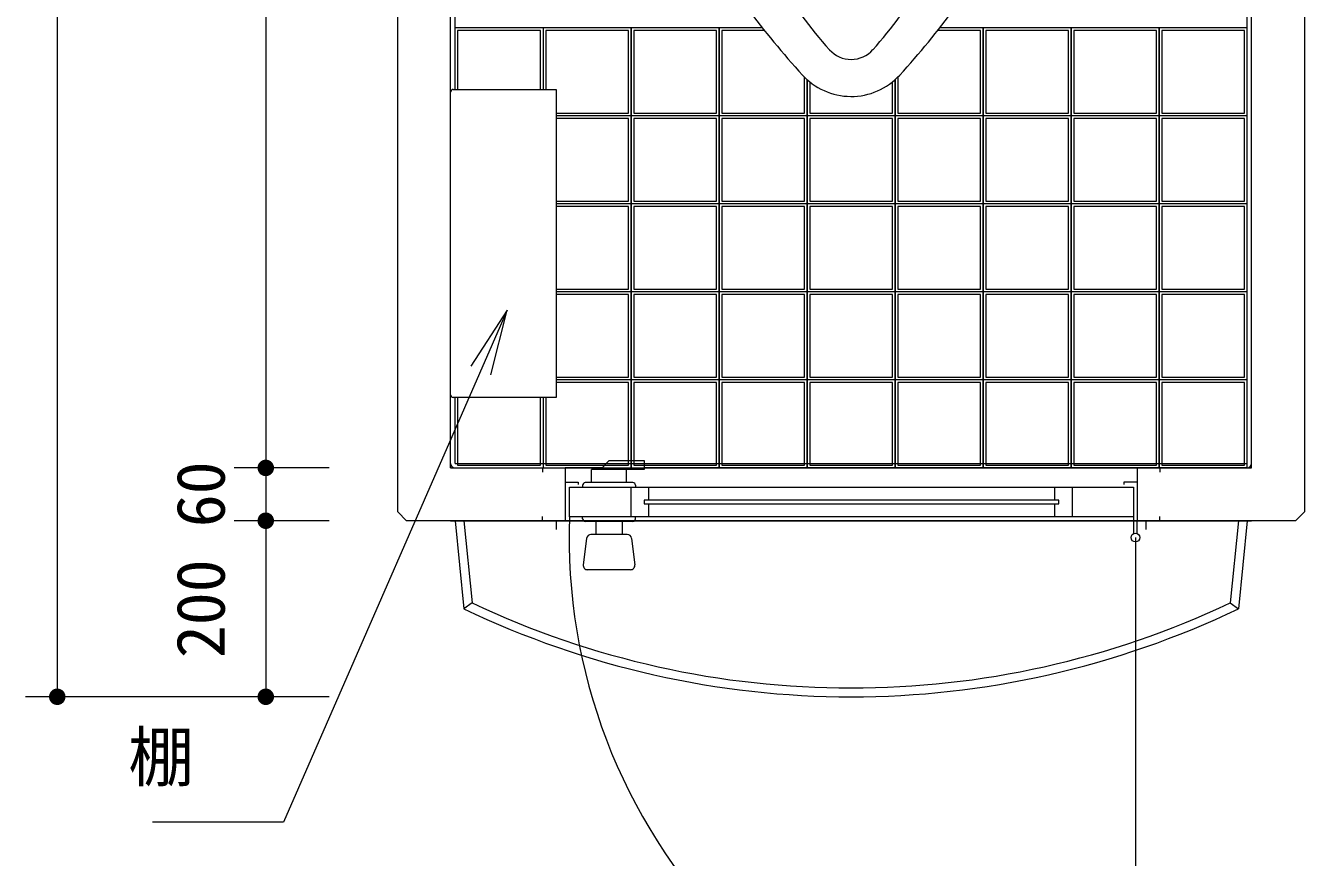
# Model space of a CAD drawing. Units: millimetres at full size, sheet at 1:30. Extents: x 0 to 12600, y 0 to 8910.
# Drawn here: x 2086 to 3539, y 1535 to 2480 of the extents above; entities that cross this region are included whole.
import ezdxf
from ezdxf.enums import TextEntityAlignment as Align

# ---------------------------------------------------------------- set-up
doc = ezdxf.new("R2010")
doc.units = ezdxf.units.MM
doc.header["$LTSCALE"] = 30
for name, color, linetype, lineweight in [('D-STR', 1, 'Continuous', 13), ('D-STR-DIM', 7, 'Continuous', 13), ('D-STR-HTXT', 7, 'Continuous', 13)]:
    doc.layers.add(name, color=color, linetype=linetype, lineweight=lineweight)
doc.styles.add('ＭＳ ゴシック', font='')
doc.styles.get('ＭＳ ゴシック').set_extended_font_data('MS Gothic')

# ---------------------------------------------------------------- blocks, each defined once
blk = doc.blocks.new('filled_dot')
at = {"color": 0, "linetype": 'Continuous', "lineweight": -2, "const_width": 1.25}
blk.add_lwpolyline([(-0.625, 0, 1), (0.625, 0, 1)], format="xyb", close=True, dxfattribs=at)
blk = doc.blocks.new('open_arrow')
at = {"color": 0, "linetype": 'Continuous', "lineweight": -2}
blk.add_lwpolyline([(7.5, 1.25), (0, 0), (7.5, -1.25)], dxfattribs=at)

msp = doc.modelspace()

# ---------------------------------------------------------------- linework, layer by layer
at = {"layer": 'D-STR'}
for p, q in [((2508.71, 1927.58), (2508.71, 3337.58)), ((3538.71, 3337.58), (3538.71, 1927.58)), ((2568.71, 1977.58), (2568.71, 3287.58)), ((3478.71, 1977.58), (3478.71, 3287.58)), ((2568.71, 1982.58), (2568.71, 3282.58)), ((2573.71, 2407.58), (2573.71, 3282.58)), ((3473.71, 1982.58), (3473.71, 3282.58)), ((3478.71, 1982.58), (3478.71, 3282.58)), ((2673.71, 2477.58), (2573.71, 2477.58)), ((2670.71, 2474.58), (2576.71, 2474.58)), ((2576.71, 2474.58), (2576.71, 2407.58)), ((2670.71, 2407.58), (2670.71, 2474.58)), ((2773.71, 2477.58), (2673.71, 2477.58)), ((2673.71, 2477.58), (2673.71, 2407.58)), ((2770.71, 2474.58), (2676.71, 2474.58)), ((2676.71, 2474.58), (2676.71, 2407.58)), ((2770.71, 2380.58), (2770.71, 2474.58)), ((2773.71, 2477.58), (2773.71, 2377.58)), ((2873.71, 2477.58), (2773.71, 2477.58)), ((2773.71, 2377.58), (2773.71, 2477.58)), ((2776.71, 2474.58), (2776.71, 2380.58)), ((2870.71, 2474.58), (2776.71, 2474.58)), ((2870.71, 2380.58), (2870.71, 2474.58)), ((2873.71, 2477.58), (2873.71, 2377.58)), ((2873.71, 2377.58), (2873.71, 2477.58)), ((2922.89, 2477.58), (2873.71, 2477.58)), ((2876.71, 2474.58), (2876.71, 2380.58)), ((2925.25, 2474.58), (2876.71, 2474.58)), ((3170.71, 2474.58), (3122.16, 2474.58)), ((3173.71, 2477.58), (3124.52, 2477.58)), ((3170.71, 2380.58), (3170.71, 2474.58)), ((3173.71, 2377.58), (3173.71, 2477.58)), ((3173.71, 2477.58), (3173.71, 2377.58)), ((3273.71, 2477.58), (3173.71, 2477.58)), ((3176.71, 2474.58), (3176.71, 2380.58)), ((3270.71, 2474.58), (3176.71, 2474.58)), ((3270.71, 2380.58), (3270.71, 2474.58)), ((3273.71, 2377.58), (3273.71, 2477.58)), ((3273.71, 2477.58), (3273.71, 2377.58)), ((3373.71, 2477.58), (3273.71, 2477.58)), ((3276.71, 2474.58), (3276.71, 2380.58)), ((3370.71, 2474.58), (3276.71, 2474.58)), ((3370.71, 2380.58), (3370.71, 2474.58)), ((3373.71, 2377.58), (3373.71, 2477.58)), ((3373.71, 2477.58), (3373.71, 2377.58)), ((3473.71, 2477.58), (3373.71, 2477.58)), ((3376.71, 2474.58), (3376.71, 2380.58)), ((3470.71, 2474.58), (3376.71, 2474.58)), ((3470.71, 2380.58), (3470.71, 2474.58)), ((3473.71, 2377.58), (3473.71, 2477.58)), ((2970.71, 2380.58), (2970.71, 2421.51)), ((2973.71, 2418.68), (2973.71, 2377.58)), ((2973.71, 2377.58), (2973.71, 2418.68)), ((2976.71, 2416.13), (2976.71, 2380.58)), ((3070.71, 2380.58), (3070.71, 2416.13)), ((3073.71, 2377.58), (3073.71, 2418.68)), ((3073.71, 2418.68), (3073.71, 2377.58)), ((3076.71, 2421.51), (3076.71, 2380.58)), ((2568.71, 2060.58), (2568.71, 2404.58)), ((2571.71, 2407.58), (2688.71, 2407.58)), ((2688.71, 2407.58), (2688.71, 2057.58)), ((2688.71, 2380.58), (2770.71, 2380.58)), ((2773.71, 2377.58), (2688.71, 2377.58)), ((2770.71, 2374.58), (2688.71, 2374.58)), ((2770.71, 2280.58), (2770.71, 2374.58)), ((2773.71, 2377.58), (2773.71, 2277.58)), ((2873.71, 2377.58), (2773.71, 2377.58)), ((2773.71, 2277.58), (2773.71, 2377.58)), ((2776.71, 2380.58), (2870.71, 2380.58)), ((2776.71, 2374.58), (2776.71, 2280.58)), ((2870.71, 2374.58), (2776.71, 2374.58)), ((2870.71, 2280.58), (2870.71, 2374.58)), ((2873.71, 2377.58), (2873.71, 2277.58)), ((2973.71, 2377.58), (2873.71, 2377.58)), ((2873.71, 2277.58), (2873.71, 2377.58)), ((2876.71, 2380.58), (2970.71, 2380.58)), ((2876.71, 2374.58), (2876.71, 2280.58)), ((2970.71, 2374.58), (2876.71, 2374.58)), ((2970.71, 2280.58), (2970.71, 2374.58)), ((2973.71, 2377.58), (2973.71, 2277.58)), ((3073.71, 2377.58), (2973.71, 2377.58)), ((2973.71, 2277.58), (2973.71, 2377.58)), ((2976.71, 2380.58), (3070.71, 2380.58)), ((2976.71, 2374.58), (2976.71, 2280.58)), ((3070.71, 2374.58), (2976.71, 2374.58)), ((3070.71, 2280.58), (3070.71, 2374.58)), ((3073.71, 2277.58), (3073.71, 2377.58)), ((3073.71, 2377.58), (3073.71, 2277.58)), ((3173.71, 2377.58), (3073.71, 2377.58)), ((3076.71, 2380.58), (3170.71, 2380.58)), ((3076.71, 2374.58), (3076.71, 2280.58)), ((3170.71, 2374.58), (3076.71, 2374.58)), ((3170.71, 2280.58), (3170.71, 2374.58)), ((3173.71, 2277.58), (3173.71, 2377.58)), ((3173.71, 2377.58), (3173.71, 2277.58)), ((3273.71, 2377.58), (3173.71, 2377.58)), ((3176.71, 2380.58), (3270.71, 2380.58)), ((3176.71, 2374.58), (3176.71, 2280.58)), ((3270.71, 2374.58), (3176.71, 2374.58)), ((3270.71, 2280.58), (3270.71, 2374.58)), ((3273.71, 2277.58), (3273.71, 2377.58)), ((3273.71, 2377.58), (3273.71, 2277.58)), ((3373.71, 2377.58), (3273.71, 2377.58)), ((3276.71, 2380.58), (3370.71, 2380.58)), ((3276.71, 2374.58), (3276.71, 2280.58)), ((3370.71, 2374.58), (3276.71, 2374.58)), ((3370.71, 2280.58), (3370.71, 2374.58)), ((3373.71, 2277.58), (3373.71, 2377.58)), ((3373.71, 2377.58), (3373.71, 2277.58)), ((3473.71, 2377.58), (3373.71, 2377.58)), ((3376.71, 2380.58), (3470.71, 2380.58)), ((3376.71, 2374.58), (3376.71, 2280.58)), ((3470.71, 2374.58), (3376.71, 2374.58)), ((3470.71, 2280.58), (3470.71, 2374.58)), ((3473.71, 2277.58), (3473.71, 2377.58)), ((2688.71, 2280.58), (2770.71, 2280.58)), ((2773.71, 2277.58), (2688.71, 2277.58)), ((2770.71, 2274.58), (2688.71, 2274.58)), ((2770.71, 2180.58), (2770.71, 2274.58)), ((2773.71, 2277.58), (2773.71, 2177.58)), ((2873.71, 2277.58), (2773.71, 2277.58)), ((2773.71, 2177.58), (2773.71, 2277.58)), ((2776.71, 2280.58), (2870.71, 2280.58)), ((2776.71, 2274.58), (2776.71, 2180.58)), ((2870.71, 2274.58), (2776.71, 2274.58)), ((2870.71, 2180.58), (2870.71, 2274.58)), ((2873.71, 2277.58), (2873.71, 2177.58)), ((2973.71, 2277.58), (2873.71, 2277.58)), ((2873.71, 2177.58), (2873.71, 2277.58)), ((2876.71, 2280.58), (2970.71, 2280.58)), ((2876.71, 2274.58), (2876.71, 2180.58)), ((2970.71, 2274.58), (2876.71, 2274.58)), ((2970.71, 2180.58), (2970.71, 2274.58)), ((2973.71, 2277.58), (2973.71, 2177.58)), ((3073.71, 2277.58), (2973.71, 2277.58)), ((2973.71, 2177.58), (2973.71, 2277.58)), ((2976.71, 2280.58), (3070.71, 2280.58)), ((2976.71, 2274.58), (2976.71, 2180.58)), ((3070.71, 2274.58), (2976.71, 2274.58)), ((3070.71, 2180.58), (3070.71, 2274.58)), ((3073.71, 2177.58), (3073.71, 2277.58)), ((3073.71, 2277.58), (3073.71, 2177.58)), ((3173.71, 2277.58), (3073.71, 2277.58)), ((3076.71, 2280.58), (3170.71, 2280.58)), ((3076.71, 2274.58), (3076.71, 2180.58)), ((3170.71, 2274.58), (3076.71, 2274.58)), ((3170.71, 2180.58), (3170.71, 2274.58)), ((3173.71, 2177.58), (3173.71, 2277.58)), ((3173.71, 2277.58), (3173.71, 2177.58)), ((3273.71, 2277.58), (3173.71, 2277.58)), ((3176.71, 2280.58), (3270.71, 2280.58)), ((3176.71, 2274.58), (3176.71, 2180.58)), ((3270.71, 2274.58), (3176.71, 2274.58)), ((3270.71, 2180.58), (3270.71, 2274.58)), ((3273.71, 2177.58), (3273.71, 2277.58)), ((3273.71, 2277.58), (3273.71, 2177.58)), ((3373.71, 2277.58), (3273.71, 2277.58)), ((3276.71, 2280.58), (3370.71, 2280.58)), ((3276.71, 2274.58), (3276.71, 2180.58)), ((3370.71, 2274.58), (3276.71, 2274.58)), ((3370.71, 2180.58), (3370.71, 2274.58)), ((3373.71, 2177.58), (3373.71, 2277.58)), ((3373.71, 2277.58), (3373.71, 2177.58)), ((3473.71, 2277.58), (3373.71, 2277.58)), ((3376.71, 2280.58), (3470.71, 2280.58)), ((3376.71, 2274.58), (3376.71, 2180.58)), ((3470.71, 2274.58), (3376.71, 2274.58)), ((3470.71, 2180.58), (3470.71, 2274.58)), ((3473.71, 2177.58), (3473.71, 2277.58)), ((2688.71, 2180.58), (2770.71, 2180.58)), ((2776.71, 2180.58), (2870.71, 2180.58)), ((2876.71, 2180.58), (2970.71, 2180.58)), ((2976.71, 2180.58), (3070.71, 2180.58)), ((3076.71, 2180.58), (3170.71, 2180.58)), ((3176.71, 2180.58), (3270.71, 2180.58)), ((3276.71, 2180.58), (3370.71, 2180.58)), ((3376.71, 2180.58), (3470.71, 2180.58)), ((2773.71, 2177.58), (2688.71, 2177.58)), ((2770.71, 2174.58), (2688.71, 2174.58)), ((2770.71, 2080.58), (2770.71, 2174.58)), ((2773.71, 2177.58), (2773.71, 2077.58)), ((2873.71, 2177.58), (2773.71, 2177.58)), ((2773.71, 2077.58), (2773.71, 2177.58)), ((2776.71, 2174.58), (2776.71, 2080.58)), ((2870.71, 2174.58), (2776.71, 2174.58)), ((2870.71, 2080.58), (2870.71, 2174.58)), ((2873.71, 2177.58), (2873.71, 2077.58)), ((2973.71, 2177.58), (2873.71, 2177.58)), ((2873.71, 2077.58), (2873.71, 2177.58)), ((2876.71, 2174.58), (2876.71, 2080.58)), ((2970.71, 2174.58), (2876.71, 2174.58)), ((2970.71, 2080.58), (2970.71, 2174.58)), ((2973.71, 2177.58), (2973.71, 2077.58)), ((3073.71, 2177.58), (2973.71, 2177.58)), ((2973.71, 2077.58), (2973.71, 2177.58)), ((2976.71, 2174.58), (2976.71, 2080.58)), ((3070.71, 2174.58), (2976.71, 2174.58)), ((3070.71, 2080.58), (3070.71, 2174.58)), ((3073.71, 2077.58), (3073.71, 2177.58)), ((3073.71, 2177.58), (3073.71, 2077.58)), ((3173.71, 2177.58), (3073.71, 2177.58)), ((3076.71, 2174.58), (3076.71, 2080.58)), ((3170.71, 2174.58), (3076.71, 2174.58)), ((3170.71, 2080.58), (3170.71, 2174.58)), ((3173.71, 2077.58), (3173.71, 2177.58)), ((3173.71, 2177.58), (3173.71, 2077.58)), ((3273.71, 2177.58), (3173.71, 2177.58)), ((3176.71, 2174.58), (3176.71, 2080.58)), ((3270.71, 2174.58), (3176.71, 2174.58)), ((3270.71, 2080.58), (3270.71, 2174.58)), ((3273.71, 2077.58), (3273.71, 2177.58)), ((3273.71, 2177.58), (3273.71, 2077.58)), ((3373.71, 2177.58), (3273.71, 2177.58)), ((3276.71, 2174.58), (3276.71, 2080.58)), ((3370.71, 2174.58), (3276.71, 2174.58)), ((3370.71, 2080.58), (3370.71, 2174.58)), ((3373.71, 2077.58), (3373.71, 2177.58)), ((3373.71, 2177.58), (3373.71, 2077.58)), ((3473.71, 2177.58), (3373.71, 2177.58)), ((3376.71, 2174.58), (3376.71, 2080.58)), ((3470.71, 2174.58), (3376.71, 2174.58)), ((3470.71, 2080.58), (3470.71, 2174.58)), ((3473.71, 2077.58), (3473.71, 2177.58)), ((2688.71, 2080.58), (2770.71, 2080.58)), ((2776.71, 2080.58), (2870.71, 2080.58)), ((2876.71, 2080.58), (2970.71, 2080.58)), ((2976.71, 2080.58), (3070.71, 2080.58)), ((3076.71, 2080.58), (3170.71, 2080.58)), ((3176.71, 2080.58), (3270.71, 2080.58)), ((3276.71, 2080.58), (3370.71, 2080.58)), ((3376.71, 2080.58), (3470.71, 2080.58)), ((2773.71, 2077.58), (2688.71, 2077.58)), ((2770.71, 2074.58), (2688.71, 2074.58)), ((2770.71, 1980.58), (2770.71, 2074.58)), ((2873.71, 2077.58), (2773.71, 2077.58)), ((2773.71, 2077.58), (2773.71, 1977.58)), ((2773.71, 1977.58), (2773.71, 2077.58)), ((2870.71, 2074.58), (2776.71, 2074.58)), ((2776.71, 2074.58), (2776.71, 1980.58)), ((2870.71, 1980.58), (2870.71, 2074.58)), ((2973.71, 2077.58), (2873.71, 2077.58)), ((2873.71, 2077.58), (2873.71, 1977.58)), ((2873.71, 1977.58), (2873.71, 2077.58)), ((2970.71, 2074.58), (2876.71, 2074.58)), ((2876.71, 2074.58), (2876.71, 1980.58)), ((2970.71, 1980.58), (2970.71, 2074.58)), ((3073.71, 2077.58), (2973.71, 2077.58)), ((2973.71, 2077.58), (2973.71, 1977.58)), ((2973.71, 1977.58), (2973.71, 2077.58)), ((3070.71, 2074.58), (2976.71, 2074.58)), ((2976.71, 2074.58), (2976.71, 1980.58)), ((3070.71, 1980.58), (3070.71, 2074.58)), ((3073.71, 1977.58), (3073.71, 2077.58)), ((3173.71, 2077.58), (3073.71, 2077.58)), ((3073.71, 2077.58), (3073.71, 1977.58)), ((3170.71, 2074.58), (3076.71, 2074.58)), ((3076.71, 2074.58), (3076.71, 1980.58)), ((3170.71, 1980.58), (3170.71, 2074.58)), ((3173.71, 1977.58), (3173.71, 2077.58)), ((3273.71, 2077.58), (3173.71, 2077.58)), ((3173.71, 2077.58), (3173.71, 1977.58)), ((3270.71, 2074.58), (3176.71, 2074.58)), ((3176.71, 2074.58), (3176.71, 1980.58)), ((3270.71, 1980.58), (3270.71, 2074.58)), ((3273.71, 1977.58), (3273.71, 2077.58)), ((3373.71, 2077.58), (3273.71, 2077.58)), ((3273.71, 2077.58), (3273.71, 1977.58)), ((3370.71, 2074.58), (3276.71, 2074.58)), ((3276.71, 2074.58), (3276.71, 1980.58)), ((3370.71, 1980.58), (3370.71, 2074.58)), ((3373.71, 1977.58), (3373.71, 2077.58)), ((3473.71, 2077.58), (3373.71, 2077.58)), ((3373.71, 2077.58), (3373.71, 1977.58)), ((3470.71, 2074.58), (3376.71, 2074.58)), ((3376.71, 2074.58), (3376.71, 1980.58)), ((3470.71, 1980.58), (3470.71, 2074.58)), ((3473.71, 1977.58), (3473.71, 2077.58)), ((2688.71, 2057.58), (2571.71, 2057.58)), ((2573.71, 1982.58), (2573.71, 2057.58)), ((2576.71, 2057.58), (2576.71, 1980.58)), ((2670.71, 1980.58), (2670.71, 2057.58)), ((2673.71, 2057.58), (2673.71, 1977.58)), ((2676.71, 2057.58), (2676.71, 1980.58)), ((2568.71, 1977.58), (3478.71, 1977.58)), ((2573.71, 1982.58), (3473.71, 1982.58)), ((2573.71, 1977.58), (2672.96, 1977.58)), ((2573.71, 1977.58), (2673.71, 1977.58)), ((2576.71, 1980.58), (2670.71, 1980.58)), ((2668.71, 1977.58), (2698.71, 1977.58)), ((2672.96, 1977.58), (2672.96, 1972.93)), ((2673.71, 1977.58), (2773.71, 1977.58)), ((2676.71, 1980.58), (2770.71, 1980.58)), ((2740.79, 1977.58), (2698.71, 1977.58)), ((2698.71, 1977.58), (2698.71, 1917.58)), ((2739.16, 1975.88), (2748.71, 1985.88)), ((2748.71, 1985.88), (2788.71, 1985.88)), ((2773.71, 1977.58), (2873.71, 1977.58)), ((2776.71, 1980.58), (2870.71, 1980.58)), ((2788.71, 1985.88), (2788.71, 1975.88)), ((3348.71, 1977.58), (2788.71, 1977.58)), ((2873.71, 1977.58), (2973.71, 1977.58)), ((2876.71, 1980.58), (2970.71, 1980.58)), ((2973.71, 1977.58), (3073.71, 1977.58)), ((2976.71, 1980.58), (3070.71, 1980.58)), ((3073.71, 1977.58), (3173.71, 1977.58)), ((3076.71, 1980.58), (3170.71, 1980.58)), ((3173.71, 1977.58), (3273.71, 1977.58)), ((3176.71, 1980.58), (3270.71, 1980.58)), ((3273.71, 1977.58), (3373.71, 1977.58)), ((3276.71, 1980.58), (3370.71, 1980.58)), ((3378.71, 1977.58), (3348.71, 1977.58)), ((3348.71, 1977.58), (3348.71, 1917.58)), ((3373.71, 1977.58), (3473.71, 1977.58)), ((3374.46, 1977.58), (3374.46, 1972.93)), ((3376.71, 1980.58), (3470.71, 1980.58)), ((3473.71, 1977.58), (3378.71, 1977.58)), ((2728.71, 1960.88), (2728.71, 1975.88)), ((2768.71, 1975.88), (2728.71, 1975.88)), ((2788.71, 1975.88), (2768.71, 1975.88)), ((2768.71, 1960.88), (2768.71, 1975.88)), ((2698.71, 1961.25), (2713.71, 1961.25)), ((2703.71, 1921.88), (2703.71, 1955.88)), ((2703.71, 1955.88), (3344.71, 1955.88)), ((2713.71, 1961.25), (2713.71, 1958.88)), ((2718.71, 1957.88), (2718.71, 1955.88)), ((2775.71, 1960.88), (2721.71, 1960.88)), ((2773.71, 1921.88), (2773.71, 1955.88)), ((2778.71, 1957.88), (2778.71, 1955.88)), ((2793.71, 1940.88), (2793.71, 1955.88)), ((3254.71, 1955.88), (3254.71, 1940.88)), ((3274.71, 1955.88), (3274.71, 1921.88)), ((3333.71, 1961.25), (3333.71, 1958.88)), ((3348.71, 1961.25), (3333.71, 1961.25)), ((3344.71, 1955.88), (3344.71, 1921.88)), ((2788.71, 1940.88), (2788.71, 1936.88)), ((3259.71, 1940.88), (2788.71, 1940.88)), ((2788.71, 1936.88), (3259.71, 1936.88)), ((2793.71, 1921.88), (2793.71, 1936.88)), ((3254.71, 1936.88), (3254.71, 1921.88)), ((3259.71, 1936.88), (3259.71, 1940.88)), ((2508.71, 1927.58), (2518.71, 1917.58)), ((2672.96, 1917.58), (2672.96, 1922.23)), ((3344.71, 1921.88), (2703.71, 1921.88)), ((2718.71, 1919.88), (2718.71, 1921.88)), ((2778.71, 1919.88), (2778.71, 1921.88)), ((3344.71, 1921.88), (3344.71, 1902.99)), ((3374.46, 1917.58), (3374.46, 1922.23)), ((3538.71, 1927.58), (3528.71, 1917.58)), ((3528.71, 1917.58), (2518.71, 1917.58)), ((2568.71, 1917.58), (3478.71, 1917.58)), ((2573.71, 1917.58), (2583.71, 1817.58)), ((2583.76, 1917.58), (2593.1, 1824.19)), ((2698.71, 1917.58), (2668.71, 1917.58)), ((2688.71, 1917.58), (2688.71, 1907.58)), ((2698.71, 1917.58), (2719.78, 1917.58)), ((2775.71, 1916.88), (2721.71, 1916.88)), ((2733.71, 1916.88), (2733.71, 1901.88)), ((2763.71, 1916.88), (2763.71, 1901.88)), ((2777.63, 1917.58), (3348.71, 1917.58)), ((3348.71, 1917.58), (3378.71, 1917.58)), ((3348.71, 1902.99), (3348.71, 1917.58)), ((3358.71, 1917.58), (3358.71, 1907.58)), ((3463.66, 1917.58), (3454.32, 1824.19)), ((3473.71, 1917.58), (3463.71, 1817.58)), ((2723.16, 1897.5), (2719.41, 1867.5)), ((2769.29, 1901.88), (2728.12, 1901.88)), ((2774.26, 1897.5), (2778.01, 1867.5)), ((3346.71, 1898.41), (3346.71, 1254.98)), ((2773.04, 1861.88), (2724.37, 1861.88)), ((2593.1, 1824.19), (2583.71, 1817.58)), ((3454.32, 1824.19), (3463.71, 1817.58))]:
    msp.add_line(p, q, dxfattribs=at)
msp.add_circle((3346.71, 1898.41), 5, dxfattribs=at)
for centre, radius, start, end in [((3371.45, 2786.3), 500, 210.477, 221.873), ((2675.97, 2786.3), 500, 318.1273, 329.5233), ((3631.49, 3032.46), 900, 216.235, 222.548), ((2415.93, 3032.46), 900, 317.4515, 323.7653), ((3023.71, 2474.58), 33, 221.873, 318.6289), ((3023.71, 2474.58), 75, 221.873, 317.4515), ((2571.71, 2404.58), 3, 90, 180), ((2571.71, 2060.58), 3, 180, 270), ((2573.71, 1982.58), 5, 180, 270), ((3473.71, 1982.58), 5, 270, 0), ((2721.71, 1957.88), 3, 90, 184.31883), ((2775.71, 1957.88), 3, 0, 90), ((3346.71, 1898.41), 643.43, 177.90916, 270), ((2721.71, 1919.88), 3, 175.68117, 270), ((2775.71, 1919.88), 3, 270, 0), ((2728.12, 1896.88), 5, 90, 172.87498), ((2769.29, 1896.88), 5, 8.332, 90), ((2724.37, 1866.88), 5, 171.668, 270), ((2773.04, 1866.88), 5, 270, 7.12502), ((3023.71, 2735.58), 1018, 244.39147, 295.60853), ((3023.71, 2735.58), 1008, 244.71043, 295.28957)]:
    msp.add_arc(centre, radius, start, end, dxfattribs=at)
at = {"layer": 'D-STR-DIM'}
for p, q in [((2121.82, 3347.58), (2121.82, 1717.58)), ((2358.71, 3287.58), (2358.71, 1977.58)), ((2430.71, 1977.58), (2322.71, 1977.58)), ((2430.71, 1977.58), (2322.71, 1977.58)), ((2358.71, 1977.58), (2358.71, 1917.58)), ((2430.71, 1917.58), (2322.71, 1917.58)), ((2430.71, 1917.58), (2322.71, 1917.58)), ((2358.71, 1917.58), (2358.71, 1717.58)), ((2430.71, 1717.58), (2085.82, 1717.58)), ((2430.71, 1717.58), (2322.71, 1717.58))]:
    msp.add_line(p, q, dxfattribs=at)
at = {"layer": 'D-STR-HTXT'}
msp.add_lwpolyline([(2633.1, 2156.95), (2379.03, 1575.22), (2304.03, 1575.22), (2230.17, 1575.22)], dxfattribs=at)

# ---------------------------------------------------------------- block references
at = {"layer": 'D-STR-DIM', "xscale": 7.5, "yscale": 7.5}
for p, rotation in [((2358.71, 1977.58), 90), ((2358.71, 1977.58), 270), ((2358.71, 1917.58), 90), ((2358.71, 1917.58), 270), ((2121.82, 1717.58), 90), ((2358.71, 1717.58), 90)]:
    msp.add_blockref('filled_dot', p, dxfattribs=dict(at, rotation=rotation))
at = {"layer": 'D-STR-HTXT', "xscale": 10, "yscale": 10, "rotation": 246.4}
msp.add_blockref('open_arrow', (2633.1, 2156.95), dxfattribs=at)

# ---------------------------------------------------------------- texts
at = {"layer": 'D-STR-DIM', "style": 'ＭＳ ゴシック'}
for s, p in [('60', (2257.08, 1947.58)), ('200', (2257.08, 1817.58))]:
    msp.add_text(s, height=54.99, rotation=90, dxfattribs=at).set_placement(p, align=Align.TOP_CENTER)
at = {"layer": 'D-STR-HTXT', "style": 'ＭＳ ゴシック'}
msp.add_text('棚', height=54.99, dxfattribs=at).set_placement((2277.39, 1676.85), align=Align.TOP_RIGHT)

doc.saveas('drawing.dxf')
